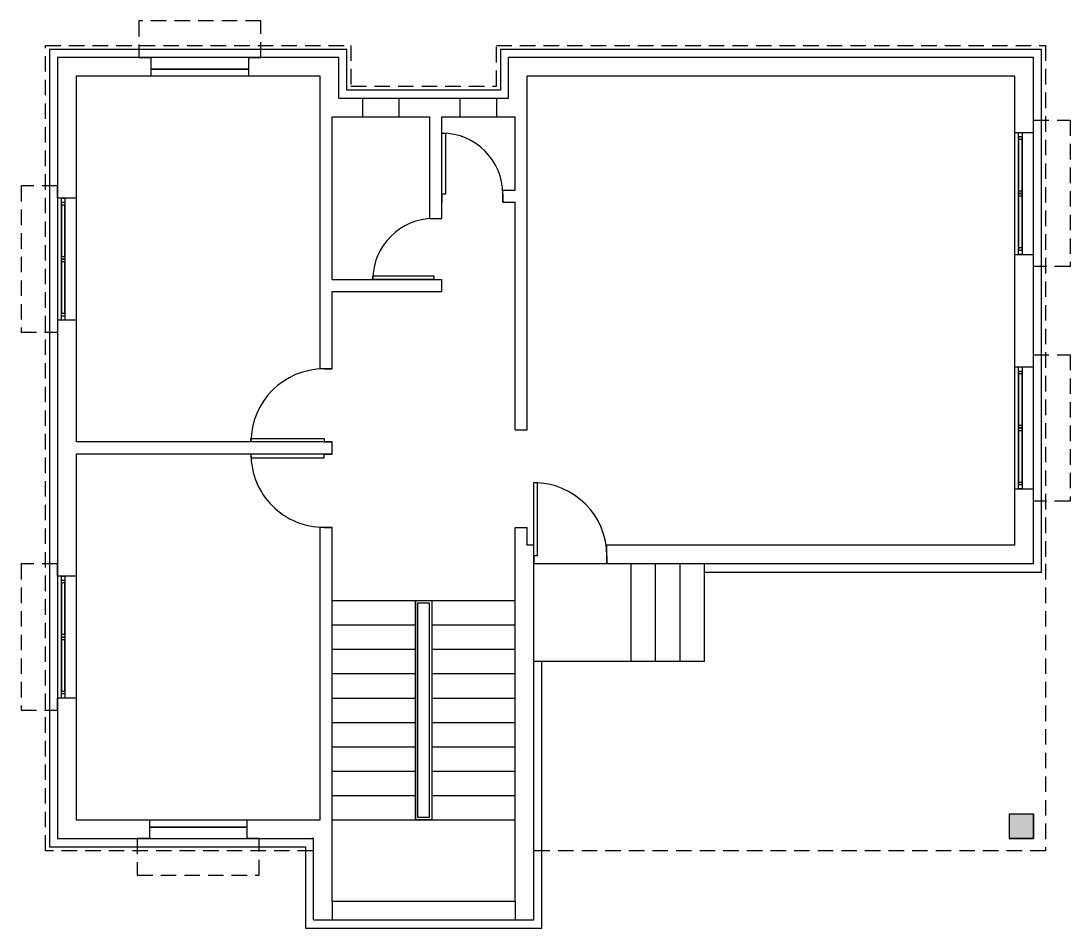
# Model space of a CAD drawing. Header units: metres. Extents: x 2284.8 to 2377.4, y 1186.1 to 1224.6.
# Drawn here: x 2364.49 to 2377.4, y 1188.2 to 1199.36 of the extents above; entities that cross this region are included whole.
import ezdxf

# ---------------------------------------------------------------- set-up
doc = ezdxf.new("R2010")
doc.units = ezdxf.units.M
doc.header["$LTSCALE"] = 0.03
doc.linetypes.add('HIDDEN', pattern=[9.525, 6.35, -3.175])

# ---------------------------------------------------------------- blocks, each defined once
blk = doc.blocks.new('*U2')
for p, q in [((0, 0), (0, -100)), ((900, 0), (900, -100))]:
    blk.add_line(p, q)
blk.add_lwpolyline([(0, 0), (0, 900), (43.75, 900), (43.75, 0)], close=True)
blk.add_arc((0, 0), 900, 0, 90)
blk = doc.blocks.new('*U3')
for p, q in [((0, 0), (0, 100)), ((900, 0), (900, 100))]:
    blk.add_line(p, q)
blk.add_lwpolyline([(0, 0), (0, -900), (43.75, -900), (43.75, 0)], close=True)
blk.add_arc((0, 0), 900, 270, 0)
blk = doc.blocks.new('*U4')
for p, q in [((0, 0), (0, -100)), ((750, 0), (750, -100))]:
    blk.add_line(p, q)
blk.add_lwpolyline([(0, 0), (0, 750), (43.75, 750), (43.75, 0)], close=True)
blk.add_arc((0, 0), 750, 0, 90)
blk = doc.blocks.new('*U5')
for p, q in [((0, 0), (0, -100)), ((750, 0), (750, -100))]:
    blk.add_line(p, q)
blk.add_lwpolyline([(0, 0), (0, 750), (43.75, 750), (43.75, 0)], close=True)
blk.add_arc((0, 0), 750, 0, 90)

msp = doc.modelspace()

# ---------------------------------------------------------------- hatches: boundary and pattern name
at = {"linetype": 'Continuous', "lineweight": 25, "true_color": 0xcd2027}
h = msp.add_hatch(color=242, dxfattribs=at)
h.dxf.hatch_style = 1
h.paths.add_polyline_path([(2376.654, 1189.598), (2376.654, 1189.298), (2376.954, 1189.298), (2376.954, 1189.598)])

# ---------------------------------------------------------------- linework, layer by layer
for p, q in [((2368.404, 1198.908), (2364.944, 1198.908)), ((2364.944, 1198.908), (2364.944, 1189.298)), ((2368.404, 1198.408), (2368.404, 1198.908)), ((2370.494, 1198.408), (2370.494, 1198.908)), ((2376.954, 1198.908), (2370.494, 1198.908)), ((2376.954, 1192.678), (2376.954, 1198.908)), ((2368.174, 1198.678), (2365.174, 1198.678)), ((2365.174, 1198.678), (2365.174, 1194.178)), ((2368.174, 1195.078), (2368.174, 1198.678)), ((2370.724, 1194.328), (2370.724, 1198.678)), ((2376.724, 1198.678), (2370.724, 1198.678)), ((2376.724, 1195.793), (2376.724, 1198.678)), ((2368.404, 1198.408), (2370.494, 1198.408)), ((2368.324, 1196.178), (2368.324, 1198.178)), ((2368.324, 1198.178), (2369.524, 1198.178)), ((2369.524, 1196.928), (2369.524, 1198.178)), ((2369.674, 1196.928), (2369.674, 1198.178)), ((2369.674, 1198.178), (2370.574, 1198.178)), ((2370.574, 1197.278), (2370.574, 1198.178)), ((2370.424, 1197.128), (2370.424, 1197.278)), ((2370.424, 1197.278), (2370.574, 1197.278)), ((2370.424, 1197.128), (2370.574, 1197.128)), ((2370.574, 1194.328), (2370.574, 1197.128)), ((2369.524, 1196.928), (2369.674, 1196.928)), ((2368.324, 1196.178), (2369.674, 1196.178)), ((2369.674, 1196.028), (2369.674, 1196.178)), ((2368.324, 1195.078), (2368.324, 1196.028)), ((2368.324, 1196.028), (2369.674, 1196.028)), ((2376.724, 1192.908), (2376.724, 1195.793)), ((2368.324, 1195.078), (2368.174, 1195.078)), ((2370.574, 1194.328), (2370.724, 1194.328)), ((2368.324, 1194.178), (2365.174, 1194.178)), ((2368.324, 1194.028), (2368.324, 1194.178)), ((2368.324, 1194.028), (2365.174, 1194.028)), ((2365.174, 1194.028), (2365.174, 1189.528)), ((2368.174, 1189.528), (2368.174, 1193.128)), ((2368.324, 1193.128), (2368.174, 1193.128)), ((2368.324, 1188.528), (2368.324, 1193.128)), ((2370.574, 1188.528), (2370.574, 1193.128)), ((2370.574, 1193.128), (2370.724, 1193.128)), ((2370.724, 1192.908), (2370.724, 1193.128)), ((2370.804, 1192.908), (2370.724, 1192.908)), ((2370.804, 1188.298), (2370.804, 1192.908)), ((2371.704, 1192.678), (2371.704, 1192.908)), ((2376.724, 1192.908), (2371.704, 1192.908)), ((2376.954, 1192.678), (2370.804, 1192.678)), ((2372.004, 1191.478), (2372.004, 1192.678)), ((2372.304, 1191.478), (2372.304, 1192.678)), ((2372.604, 1191.478), (2372.604, 1192.678)), ((2372.904, 1191.478), (2372.904, 1192.678)), ((2368.324, 1192.228), (2370.574, 1192.228)), ((2369.349, 1192.228), (2369.349, 1189.528)), ((2369.549, 1192.228), (2369.549, 1189.528)), ((2368.324, 1191.928), (2369.349, 1191.928)), ((2369.549, 1191.928), (2370.574, 1191.928)), ((2368.324, 1191.628), (2369.349, 1191.628)), ((2369.549, 1191.628), (2370.574, 1191.628)), ((2372.904, 1191.478), (2370.804, 1191.478)), ((2368.324, 1191.328), (2369.349, 1191.328)), ((2369.549, 1191.328), (2370.574, 1191.328)), ((2368.324, 1191.028), (2369.349, 1191.028)), ((2369.549, 1191.028), (2370.574, 1191.028)), ((2368.324, 1190.728), (2369.349, 1190.728)), ((2369.549, 1190.728), (2370.574, 1190.728)), ((2368.324, 1190.428), (2369.349, 1190.428)), ((2369.549, 1190.428), (2370.574, 1190.428)), ((2368.324, 1190.128), (2369.349, 1190.128)), ((2369.549, 1190.128), (2370.574, 1190.128)), ((2368.324, 1189.828), (2369.349, 1189.828)), ((2369.549, 1189.828), (2370.574, 1189.828)), ((2365.174, 1189.528), (2368.174, 1189.528)), ((2368.324, 1189.528), (2370.574, 1189.528)), ((2376.954, 1189.598), (2376.954, 1189.298)), ((2364.944, 1189.298), (2368.094, 1189.298)), ((2368.094, 1188.298), (2368.094, 1189.298)), ((2376.954, 1189.298), (2376.654, 1189.298)), ((2368.324, 1188.528), (2370.574, 1188.528)), ((2368.094, 1188.298), (2370.804, 1188.298))]:
    msp.add_line(p, q)
at = {"color": 41, "true_color": 0xf4ee51}
for p, q in [((2366.096, 1198.678), (2366.096, 1198.908)), ((2367.296, 1198.678), (2367.296, 1198.908)), ((2366.718, 1198.678), (2366.696, 1198.678)), ((2376.724, 1197.986), (2376.954, 1197.986)), ((2365.174, 1197.178), (2364.944, 1197.178)), ((2376.724, 1196.486), (2376.954, 1196.486)), ((2365.174, 1195.678), (2364.944, 1195.678)), ((2376.724, 1195.101), (2376.954, 1195.101)), ((2376.724, 1193.601), (2376.954, 1193.601)), ((2365.174, 1192.528), (2364.944, 1192.528)), ((2365.174, 1191.028), (2364.944, 1191.028)), ((2366.074, 1189.528), (2366.074, 1189.298)), ((2366.652, 1189.528), (2366.674, 1189.528)), ((2367.274, 1189.528), (2367.274, 1189.298)), ((2368.324, 1188.528), (2368.324, 1188.298)), ((2370.574, 1188.528), (2370.574, 1188.298))]:
    msp.add_line(p, q, dxfattribs=at)
at = {"color": 41, "linetype": 'Continuous', "true_color": 0xf4ee51}
for p, q in [((2368.699, 1198.178), (2368.699, 1198.408)), ((2369.149, 1198.178), (2369.149, 1198.408)), ((2369.899, 1198.178), (2369.899, 1198.408)), ((2370.349, 1198.178), (2370.349, 1198.408))]:
    msp.add_line(p, q, dxfattribs=at)
at = {"color": 30, "linetype": 'HIDDEN', "true_color": 0xf8991e}
msp.add_line((2364.944, 1190.878), (2364.944, 1191.028), dxfattribs=at)
for points in [[(2367.296, 1198.908), (2367.446, 1198.908), (2367.446, 1199.358), (2365.946, 1199.358), (2365.946, 1198.908), (2366.096, 1198.908)], [(2376.954, 1197.986), (2376.954, 1198.136), (2377.404, 1198.136), (2377.404, 1196.336), (2376.954, 1196.336)], [(2364.944, 1197.178), (2364.944, 1197.328), (2364.494, 1197.328), (2364.494, 1195.528), (2364.944, 1195.528)], [(2376.954, 1195.101), (2376.954, 1195.251), (2377.404, 1195.251), (2377.404, 1193.451), (2376.954, 1193.451)], [(2364.944, 1192.528), (2364.944, 1192.678), (2364.494, 1192.678), (2364.494, 1190.878), (2364.944, 1190.878)], [(2366.074, 1189.298), (2365.924, 1189.298), (2365.924, 1188.848), (2367.424, 1188.848), (2367.424, 1189.298), (2367.274, 1189.298)]]:
    msp.add_lwpolyline(points, dxfattribs=at)
at = {"color": 4, "linetype": 'HIDDEN'}
msp.add_lwpolyline([(2368.089, 1189.148), (2364.794, 1189.148), (2364.794, 1199.058), (2368.554, 1199.058), (2368.554, 1198.558), (2370.344, 1198.558), (2370.344, 1199.058), (2377.104, 1199.058), (2377.104, 1192.678), (2377.104, 1189.148), (2370.804, 1189.148)], dxfattribs=at)
at = {"color": 1, "linetype": 'Continuous'}
msp.add_lwpolyline([(2372.904, 1192.578), (2377.054, 1192.578), (2377.054, 1199.008), (2370.394, 1199.008), (2370.394, 1198.508), (2368.504, 1198.508), (2368.504, 1199.008), (2364.844, 1199.008), (2364.844, 1189.198), (2367.994, 1189.198), (2367.994, 1188.198), (2370.574, 1188.198), (2370.904, 1188.198), (2370.904, 1191.478)], dxfattribs=at)
at = {"linetype": 'Continuous', "lineweight": 30, "extrusion": (3.67394e-16, 1, 6.12323e-17), "elevation": 1198.765}
for points in [[(-2367.296, 2.7), (-2366.096, 2.7), (-2366.096, 1.5), (-2367.296, 1.5)], [(-2367.246, 2.65), (-2366.146, 2.65), (-2366.146, 1.55), (-2367.246, 1.55)], [(-2366.696, 2.65), (-2366.146, 2.65), (-2366.146, 1.55), (-2366.696, 1.55)], [(-2366.666, 2.62), (-2366.176, 2.62), (-2366.176, 1.58), (-2366.666, 1.58)], [(-2367.246, 2.65), (-2366.696, 2.65), (-2366.696, 1.55), (-2367.246, 1.55)], [(-2367.216, 2.62), (-2366.726, 2.62), (-2366.726, 1.58), (-2367.216, 1.58)]]:
    msp.add_lwpolyline(points, close=True, dxfattribs=at)
at = {"color": 7, "linetype": 'Continuous', "true_color": 0xffffff, "extrusion": (0.999379, -1.83583e-16, 0.035238)}
for points, elevation in [([(1196.486, -81.056), (1197.986, -81.056), (1197.986, -82.256), (1196.486, -82.256)], 2375.39), ([(1196.536, -81.106), (1197.936, -81.106), (1197.936, -82.206), (1196.536, -82.206)], 2375.39), ([(1197.936, -82.206), (1197.236, -82.206), (1197.236, -81.106), (1197.936, -81.106)], 2375.39), ([(1197.906, -82.176), (1197.266, -82.176), (1197.266, -81.136), (1197.906, -81.136)], 2375.39), ([(1195.678, -80.641), (1197.178, -80.641), (1197.178, -81.841), (1195.678, -81.841)], 2363.618), ([(1197.236, -82.206), (1196.536, -82.206), (1196.536, -81.106), (1197.236, -81.106)], 2375.39), ([(1197.206, -82.176), (1196.566, -82.176), (1196.566, -81.136), (1197.206, -81.136)], 2375.39), ([(1195.728, -80.691), (1197.128, -80.691), (1197.128, -81.791), (1195.728, -81.791)], 2363.618), ([(1197.128, -81.791), (1196.428, -81.791), (1196.428, -80.691), (1197.128, -80.691)], 2363.618), ([(1197.098, -81.761), (1196.458, -81.761), (1196.458, -80.721), (1197.098, -80.721)], 2363.618), ([(1196.428, -81.791), (1195.728, -81.791), (1195.728, -80.691), (1196.428, -80.691)], 2363.618), ([(1196.398, -81.761), (1195.758, -81.761), (1195.758, -80.721), (1196.398, -80.721)], 2363.618), ([(1193.601, -81.056), (1195.101, -81.056), (1195.101, -82.256), (1193.601, -82.256)], 2375.39), ([(1193.651, -81.106), (1195.051, -81.106), (1195.051, -82.206), (1193.651, -82.206)], 2375.39), ([(1195.051, -82.206), (1194.351, -82.206), (1194.351, -81.106), (1195.051, -81.106)], 2375.39), ([(1195.021, -82.176), (1194.381, -82.176), (1194.381, -81.136), (1195.021, -81.136)], 2375.39), ([(1194.351, -82.206), (1193.651, -82.206), (1193.651, -81.106), (1194.351, -81.106)], 2375.39), ([(1194.321, -82.176), (1193.681, -82.176), (1193.681, -81.136), (1194.321, -81.136)], 2375.39), ([(1191.028, -80.641), (1192.528, -80.641), (1192.528, -81.841), (1191.028, -81.841)], 2363.618), ([(1191.078, -80.691), (1192.478, -80.691), (1192.478, -81.791), (1191.078, -81.791)], 2363.618), ([(1192.478, -81.791), (1191.778, -81.791), (1191.778, -80.691), (1192.478, -80.691)], 2363.618), ([(1192.448, -81.761), (1191.808, -81.761), (1191.808, -80.721), (1192.448, -80.721)], 2363.618), ([(1191.778, -81.791), (1191.078, -81.791), (1191.078, -80.691), (1191.778, -80.691)], 2363.618), ([(1191.748, -81.761), (1191.108, -81.761), (1191.108, -80.721), (1191.748, -80.721)], 2363.618)]:
    msp.add_lwpolyline(points, close=True, dxfattribs=dict(at, elevation=elevation))
for points in [[(2369.349, 1192.228), (2369.549, 1192.228), (2369.549, 1189.528), (2369.349, 1189.528)], [(2369.379, 1192.198), (2369.519, 1192.198), (2369.519, 1189.558), (2369.379, 1189.558)]]:
    msp.add_lwpolyline(points, close=True)
at = {"color": 1, "linetype": 'Continuous', "lineweight": 25}
msp.add_lwpolyline([(2376.654, 1189.298), (2376.954, 1189.298), (2376.954, 1189.598), (2376.654, 1189.598)], close=True, dxfattribs=at)
at = {"linetype": 'Continuous', "lineweight": 30, "extrusion": (0, -1, 6.12323e-17), "elevation": -1189.438}
for points in [[(2366.074, 2.7), (2367.274, 2.7), (2367.274, 1.5), (2366.074, 1.5)], [(2366.124, 2.65), (2367.224, 2.65), (2367.224, 1.55), (2366.124, 1.55)], [(2366.124, 2.65), (2366.674, 2.65), (2366.674, 1.55), (2366.124, 1.55)], [(2366.154, 2.62), (2366.644, 2.62), (2366.644, 1.58), (2366.154, 1.58)], [(2366.674, 2.65), (2367.224, 2.65), (2367.224, 1.55), (2366.674, 1.55)], [(2366.704, 2.62), (2367.194, 2.62), (2367.194, 1.58), (2366.704, 1.58)]]:
    msp.add_lwpolyline(points, close=True, dxfattribs=at)
at = {"color": 3, "linetype": 'Continuous', "lineweight": 25}
msp.add_lwpolyline([(2368.094, 1189.298), (2368.072, 1189.298)], dxfattribs=at)

# ---------------------------------------------------------------- block references
at = {"linetype": 'HIDDEN', "xscale": 0.001, "yscale": 0.001, "zscale": 0.001}
for name, p in [('*U5', (2369.674, 1197.228)), ('*U2', (2370.804, 1192.778))]:
    msp.add_blockref(name, p, dxfattribs=at)
for name, p, rotation in [('*U4', (2369.574, 1196.178), 90), ('*U2', (2368.224, 1194.178), 90), ('*U3', (2368.224, 1194.028), 270)]:
    msp.add_blockref(name, p, dxfattribs=dict(at, rotation=rotation))

doc.saveas('drawing.dxf')
